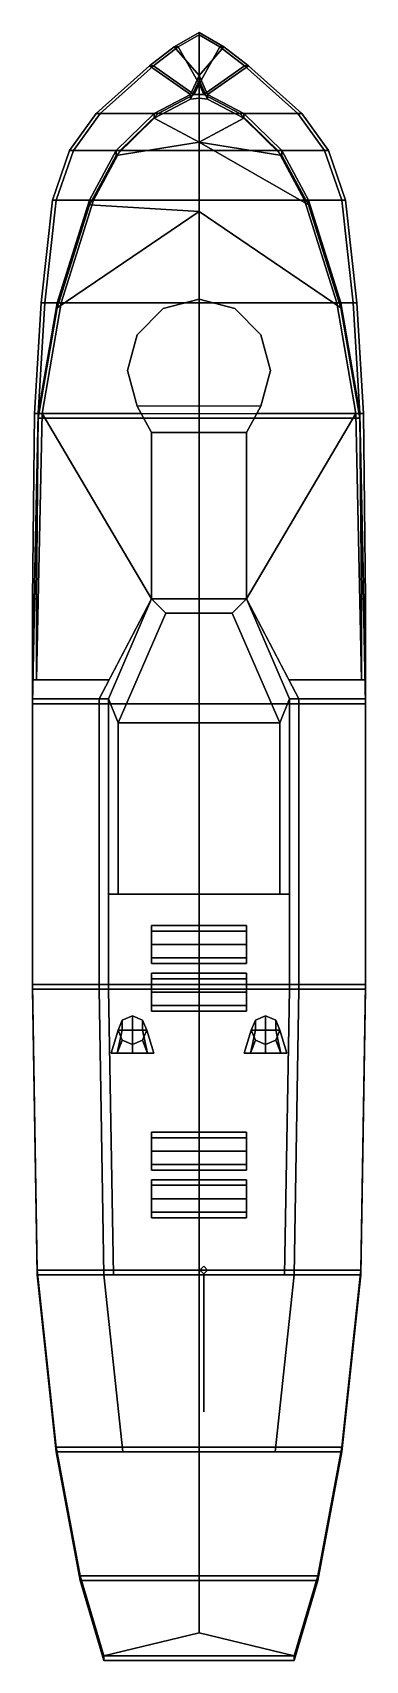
# Model space of a CAD drawing. Extents: x -1.8 to 1.8, y -8.6 to 8.6.
import ezdxf

# ---------------------------------------------------------------- set-up
doc = ezdxf.new("R2010")
doc.units = 0
doc.layers.get('0').update_dxf_attribs({"linetype": 'CONTINUOUS'})

msp = doc.modelspace()

# ---------------------------------------------------------------- linework, layer by layer
for points in [[(0.26, 8.4, 1.5), (0, 8.1, 1), (0, 8.1, 1), (0, 8.55, 1.5)], [(-0.26, 8.4, 1.5), (0, 8.1, 1), (-0.09, 7.9, 1), (-0.52, 8.2, 1.5)], [(-0.26, 8.4, 1.5), (-0.52, 8.2, 1.5), (-0.48, 8.2, 1.5), (-0.22, 8.4, 1.5)], [(-0.48, 8.2, 1.5), (-0.05, 7.9, 1), (0, 8.011, 1), (-0.22, 8.4, 1.5)], [(0, 8.55, 1.5), (0, 8.1, 1), (0, 8.1, 1), (-0.26, 8.4, 1.5)], [(0, 8.55, 1.5), (-0.26, 8.4, 1.5), (-0.22, 8.4, 1.5), (0, 8.527, 1.5)], [(-0.22, 8.4, 1.5), (0, 8.011, 1), (0, 8.011, 1), (0, 8.527, 1.5)], [(0.26, 8.4, 1.5), (0, 8.55, 1.5), (0, 8.527, 1.5), (0.22, 8.4, 1.5)], [(0, 8.527, 1.5), (0, 8.011, 1), (0, 8.011, 1), (0.22, 8.4, 1.5)], [(0.52, 8.2, 1.5), (0.09, 7.9, 1), (0, 8.1, 1), (0.26, 8.4, 1.5)], [(0.22, 8.4, 1.5), (0, 8.011, 1), (0.05, 7.9, 1), (0.48, 8.2, 1.5)], [(0.52, 8.2, 1.5), (0.26, 8.4, 1.5), (0.22, 8.4, 1.5), (0.48, 8.2, 1.5)], [(-0.52, 8.2, 1.5), (-0.09, 7.9, 1), (-0.47, 7.7, 1), (-1.08, 7.7, 1.5)], [(-0.52, 8.2, 1.5), (-1.08, 7.7, 1.5), (-1.04, 7.7, 1.5), (-0.48, 8.2, 1.5)], [(-1.04, 7.7, 1.5), (-0.43, 7.7, 1), (-0.05, 7.9, 1), (-0.48, 8.2, 1.5)], [(0, 8.1, 0.7), (0, 8.05), (-0.09, 7.85), (-0.09, 7.9, 0.7)], [(0, 8.1, 1), (0, 8.1, 0.7), (-0.09, 7.9, 0.7), (-0.09, 7.9, 1)], [(0, 8.05), (0, 7.86, -0.46), (0, 7.86, -0.46), (-0.09, 7.85)], [(0.09, 7.9, 0.7), (0.09, 7.85), (0, 8.05), (0, 8.1, 0.7)], [(0.09, 7.9, 1), (0.09, 7.9, 0.7), (0, 8.1, 0.7), (0, 8.1, 1)], [(0.09, 7.85), (0, 7.86, -0.46), (0, 7.86, -0.46), (0, 8.05)], [(0.48, 8.2, 1.5), (0.05, 7.9, 1), (0.43, 7.7, 1), (1.04, 7.7, 1.5)], [(1.08, 7.7, 1.5), (0.47, 7.7, 1), (0.09, 7.9, 1), (0.52, 8.2, 1.5)], [(1.08, 7.7, 1.5), (0.52, 8.2, 1.5), (0.48, 8.2, 1.5), (1.04, 7.7, 1.5)], [(-0.09, 7.9, 0.7), (-0.09, 7.85), (-0.47, 7.65), (-0.47, 7.7, 0.7)], [(-0.09, 7.9, 1), (-0.09, 7.9, 0.7), (-0.47, 7.7, 0.7), (-0.47, 7.7, 1)], [(-0.05, 7.9, 1), (-0.43, 7.7, 1), (0.43, 7.7, 1), (0.05, 7.9, 1)], [(0, 8.011, 1), (-0.05, 7.9, 1), (0.05, 7.9, 1), (0, 8.011, 1)], [(0.47, 7.7, 0.7), (0.47, 7.65), (0.09, 7.85), (0.09, 7.9, 0.7)], [(0.47, 7.7, 1), (0.47, 7.7, 0.7), (0.09, 7.9, 0.7), (0.09, 7.9, 1)], [(-1.08, 7.7, 1.5), (-0.47, 7.7, 1), (-0.87, 7.31, 1), (-1.36, 7.31, 1.5)], [(-1.08, 7.7, 1.5), (-1.36, 7.31, 1.5), (-1.32, 7.31, 1.5), (-1.04, 7.7, 1.5)], [(-1.32, 7.31, 1.5), (-0.83, 7.31, 1), (-0.43, 7.7, 1), (-1.04, 7.7, 1.5)], [(-0.47, 7.7, 0.7), (-0.47, 7.65), (-0.87, 7.26), (-0.87, 7.31, 0.7)], [(-0.47, 7.7, 1), (-0.47, 7.7, 0.7), (-0.87, 7.31, 0.7), (-0.87, 7.31, 1)], [(-0.43, 7.7, 1), (-0.83, 7.31, 1), (0.83, 7.31, 1), (0.43, 7.7, 1)], [(-0.09, 7.85), (0, 7.86, -0.46), (0, 7.4, -0.89), (-0.47, 7.65)], [(0.47, 7.65), (0, 7.4, -0.89), (0, 7.86, -0.46), (0.09, 7.85)], [(1.04, 7.7, 1.5), (0.43, 7.7, 1), (0.83, 7.31, 1), (1.32, 7.31, 1.5)], [(0.87, 7.31, 0.7), (0.87, 7.26), (0.47, 7.65), (0.47, 7.7, 0.7)], [(0.87, 7.31, 1), (0.87, 7.31, 0.7), (0.47, 7.7, 0.7), (0.47, 7.7, 1)], [(1.36, 7.31, 1.5), (0.87, 7.31, 1), (0.47, 7.7, 1), (1.08, 7.7, 1.5)], [(1.36, 7.31, 1.5), (1.08, 7.7, 1.5), (1.04, 7.7, 1.5), (1.32, 7.31, 1.5)], [(-0.47, 7.65), (0, 7.4, -0.89), (0, 7.4, -0.89), (-0.87, 7.26)], [(0.87, 7.26), (0, 7.4, -0.89), (0, 7.4, -0.89), (0.47, 7.65)], [(-0.87, 7.26), (0, 7.4, -0.89), (0, 6.67, -1.15), (-1.15, 6.74)], [(1.49, 5.66), (0, 6.67, -1.15), (0, 7.4, -0.89), (1.15, 6.74)], [(1.15, 6.74), (0, 7.4, -0.89), (0, 7.4, -0.89), (0.87, 7.26)], [(-1.36, 7.31, 1.5), (-0.87, 7.31, 1), (-1.15, 6.79, 1), (-1.54, 6.79, 1.5)], [(-1.36, 7.31, 1.5), (-1.54, 6.79, 1.5), (-1.5, 6.79, 1.5), (-1.32, 7.31, 1.5)], [(-1.5, 6.79, 1.5), (-1.11, 6.79, 1), (-0.83, 7.31, 1), (-1.32, 7.31, 1.5)], [(-0.87, 7.31, 0.7), (-0.87, 7.26), (-1.15, 6.74), (-1.15, 6.79, 0.7)], [(-0.87, 7.31, 1), (-0.87, 7.31, 0.7), (-1.15, 6.79, 0.7), (-1.15, 6.79, 1)], [(-0.83, 7.31, 1), (-1.11, 6.79, 1), (1.11, 6.79, 1), (0.83, 7.31, 1)], [(1.32, 7.31, 1.5), (0.83, 7.31, 1), (1.11, 6.79, 1), (1.5, 6.79, 1.5)], [(1.15, 6.79, 0.7), (1.15, 6.74), (0.87, 7.26), (0.87, 7.31, 0.7)], [(1.15, 6.79, 1), (1.15, 6.79, 0.7), (0.87, 7.31, 0.7), (0.87, 7.31, 1)], [(1.54, 6.79, 1.5), (1.15, 6.79, 1), (0.87, 7.31, 1), (1.36, 7.31, 1.5)], [(1.54, 6.79, 1.5), (1.36, 7.31, 1.5), (1.32, 7.31, 1.5), (1.5, 6.79, 1.5)], [(-1.49, 5.66), (0, 6.67, -1.15), (0, 4.5, -1.15), (-1.69, 4.5)], [(-1.54, 6.79, 1.5), (-1.15, 6.79, 1), (-1.49, 5.71, 1), (-1.66, 5.71, 1.5)], [(-1.54, 6.79, 1.5), (-1.66, 5.71, 1.5), (-1.62, 5.71, 1.5), (-1.5, 6.79, 1.5)], [(-1.62, 5.71, 1.5), (-1.45, 5.71, 1), (-1.11, 6.79, 1), (-1.5, 6.79, 1.5)], [(-1.15, 6.79, 0.7), (-1.15, 6.74), (-1.49, 5.66), (-1.49, 5.71, 0.7)], [(-1.15, 6.79, 1), (-1.15, 6.79, 0.7), (-1.49, 5.71, 0.7), (-1.49, 5.71, 1)], [(-1.15, 6.74), (0, 6.67, -1.15), (0, 6.67, -1.15), (-1.49, 5.66)], [(-1.11, 6.79, 1), (-1.45, 5.71, 1), (1.45, 5.71, 1), (1.11, 6.79, 1)], [(1.69, 4.5), (0, 4.5, -1.15), (0, 6.67, -1.15), (1.49, 5.66)], [(1.5, 6.79, 1.5), (1.11, 6.79, 1), (1.45, 5.71, 1), (1.62, 5.71, 1.5)], [(1.49, 5.71, 0.7), (1.49, 5.66), (1.15, 6.74), (1.15, 6.79, 0.7)], [(1.49, 5.71, 1), (1.49, 5.71, 0.7), (1.15, 6.79, 0.7), (1.15, 6.79, 1)], [(1.66, 5.71, 1.5), (1.49, 5.71, 1), (1.15, 6.79, 1), (1.54, 6.79, 1.5)], [(1.66, 5.71, 1.5), (1.54, 6.79, 1.5), (1.5, 6.79, 1.5), (1.62, 5.71, 1.5)], [(-1.66, 5.71, 1.5), (-1.49, 5.71, 1), (-1.69, 4.55, 1), (-1.73, 4.55, 1.5)], [(-1.66, 5.71, 1.5), (-1.73, 4.55, 1.5), (-1.69, 4.55, 1.5), (-1.62, 5.71, 1.5)], [(-1.49, 5.71, 0.7), (-1.49, 5.66), (-1.69, 4.5), (-1.69, 4.55, 0.7)], [(-1.49, 5.71, 1), (-1.49, 5.71, 0.7), (-1.69, 4.55, 0.7), (-1.69, 4.55, 1)], [(-1.69, 4.55, 1.5), (-1.65, 4.55, 1), (-1.45, 5.71, 1), (-1.62, 5.71, 1.5)], [(-1.45, 5.71, 1), (-1.65, 4.55, 1), (1.65, 4.55, 1), (1.45, 5.71, 1)], [(-0.375, 5.65, 1), (-0.65, 5.375, 1), (-0.65, 5.375, 1.3), (-0.375, 5.65, 1.3)], [(0, 5.75, 1), (-0.375, 5.65, 1), (-0.375, 5.65, 1.3), (0, 5.75, 1.3)], [(0.375, 5.65, 1), (0, 5.75, 1), (0, 5.75, 1.3), (0.375, 5.65, 1.3)], [(0.65, 5.375, 1), (0.375, 5.65, 1), (0.375, 5.65, 1.3), (0.65, 5.375, 1.3)], [(1.62, 5.71, 1.5), (1.45, 5.71, 1), (1.65, 4.55, 1), (1.69, 4.55, 1.5)], [(1.69, 4.55, 0.7), (1.69, 4.5), (1.49, 5.66), (1.49, 5.71, 0.7)], [(1.69, 4.55, 1), (1.69, 4.55, 0.7), (1.49, 5.71, 0.7), (1.49, 5.71, 1)], [(1.73, 4.55, 1.5), (1.69, 4.55, 1), (1.49, 5.71, 1), (1.66, 5.71, 1.5)], [(1.73, 4.55, 1.5), (1.66, 5.71, 1.5), (1.62, 5.71, 1.5), (1.69, 4.55, 1.5)], [(-0.65, 5.375, 1), (-0.75, 5, 1), (-0.75, 5, 1.3), (-0.65, 5.375, 1.3)], [(0.75, 5, 1), (0.65, 5.375, 1), (0.65, 5.375, 1.3), (0.75, 5, 1.3)], [(-0.75, 5, 1), (-0.65, 4.625, 1), (-0.65, 4.625, 1.3), (-0.75, 5, 1.3)], [(0.65, 4.625, 1), (0.75, 5, 1), (0.75, 5, 1.3), (0.65, 4.625, 1.3)], [(-0.65, 4.625, 1), (-0.5, 4.35, 1), (-0.5, 4.35, 1.3), (-0.65, 4.625, 1.3)], [(-0.65, 4.625, 1.3), (-0.5, 4.35, 1.3), (0.5, 4.35, 1.3), (0.65, 4.625, 1.3)], [(0.5, 4.35, 1), (0.65, 4.625, 1), (0.65, 4.625, 1.3), (0.5, 4.35, 1.3)], [(-1.69, 4.55, 0.7), (-1.69, 4.5), (-1.75, 1.5), (-1.75, 1.55, 0.7)], [(-1.69, 4.55, 1), (-1.69, 4.55, 0.7), (-1.75, 1.55, 0.7), (-1.75, 1.75, 1)], [(-1.73, 4.55, 1.5), (-1.69, 4.55, 1), (-1.75, 1.75, 1), (-1.75, 2.6, 1.5)], [(-1.73, 4.55, 1.5), (-1.75, 2.6, 1.5), (-1.71, 2.6, 1.5), (-1.69, 4.55, 1.5)], [(-1.69, 4.5), (0, 4.5, -1.15), (0, 1.5, -1.15), (-1.75, 1.5)], [(-1.71, 2.6, 1.5), (-1.71, 1.75, 1), (-1.65, 4.55, 1), (-1.69, 4.55, 1.5)], [(-1.65, 4.55, 1), (-1.71, 1.75, 1), (-0.945, 1.75, 1), (-0.5, 2.6, 1)], [(-1.65, 4.55, 1), (-0.5, 2.6, 1), (-0.5, 4.35, 1), (-0.609, 4.55, 1)], [(1.75, 1.5), (0, 1.5, -1.15), (0, 4.5, -1.15), (1.69, 4.5)], [(0.5, 2.6, 1), (0.945, 1.75, 1), (1.71, 1.75, 1), (1.65, 4.55, 1)], [(0.609, 4.55, 1), (0.5, 4.35, 1), (0.5, 2.6, 1), (1.65, 4.55, 1)], [(1.69, 4.55, 1.5), (1.65, 4.55, 1), (1.71, 1.75, 1), (1.71, 2.6, 1.5)], [(1.75, 1.55, 0.7), (1.75, 1.5), (1.69, 4.5), (1.69, 4.55, 0.7)], [(1.75, 1.75, 1), (1.75, 1.55, 0.7), (1.69, 4.55, 0.7), (1.69, 4.55, 1)], [(1.75, 2.6, 1.5), (1.75, 1.75, 1), (1.69, 4.55, 1), (1.73, 4.55, 1.5)], [(1.75, 2.6, 1.5), (1.73, 4.55, 1.5), (1.69, 4.55, 1.5), (1.71, 2.6, 1.5)], [(-0.5, 4.35, 1), (-0.5, 2.6, 1), (-0.5, 2.6, 1.3), (-0.5, 4.35, 1.3)], [(-0.5, 4.35, 1.3), (-0.5, 2.6, 1.3), (0.5, 2.6, 1.3), (0.5, 4.35, 1.3)], [(0.5, 2.6, 1), (0.5, 4.35, 1), (0.5, 4.35, 1.3), (0.5, 2.6, 1.3)], [(-1.75, 2.6, 1.5), (-1.75, 1.75, 1), (-1.71, 1.75, 1), (-1.71, 2.6, 1.5)], [(-1.05, 1.55, 1), (-0.95, 1.55, 1.5), (-0.5, 2.6, 1.5), (-0.5, 2.6, 1)], [(-0.95, 1.55, 1.5), (-0.85, 1.3, 2.5), (-0.35, 2.45, 2.4), (-0.5, 2.6, 1.5)], [(-0.5, 2.6, 1.3), (-0.5, 2.6, 1.5), (0.5, 2.6, 1.5), (0.5, 2.6, 1.3)], [(-0.5, 2.6, 1.5), (-0.35, 2.45, 2.4), (0.35, 2.45, 2.4), (0.5, 2.6, 1.5)], [(0.5, 2.6, 1.5), (0.35, 2.45, 2.4), (0.85, 1.3, 2.5), (0.95, 1.55, 1.5)], [(0.5, 2.6, 1), (0.5, 2.6, 1.5), (0.95, 1.55, 1.5), (1.05, 1.55, 1)], [(1.75, 1.75, 1), (1.75, 2.6, 1.5), (1.71, 2.6, 1.5), (1.71, 1.75, 1)], [(-0.35, 2.45, 2.4), (-0.85, 1.3, 2.5), (0.85, 1.3, 2.5), (0.35, 2.45, 2.4)], [(-1.75, 1.75, 1), (-1.75, 1.55, 0.7), (-1.05, 1.55, 0.7), (-0.945, 1.75, 1)], [(-0.945, 1.75, 1), (-1.05, 1.55, 0.7), (-1.05, 1.55, 1), (-0.945, 1.75, 1)], [(1.05, 1.55, 1), (1.05, 1.55, 0.7), (0.945, 1.75, 1)], [(0.945, 1.75, 1), (1.05, 1.55, 0.7), (1.75, 1.55, 0.7), (1.75, 1.75, 1)], [(-1.75, 1.55, 0.7), (-1.75, 1.5), (-1.75, -1.45), (-1.75, -1.5, 0.7)], [(-1.75, 1.55, 0.7), (-1.75, -1.5, 0.7), (-1.05, -1.5, 0.7), (-1.05, 1.55, 0.7)], [(-1.05, 1.55, 0.7), (-1.05, -1.5, 0.7), (-1.05, -1.5, 1), (-1.05, 1.55, 1)], [(-1.05, 1.55, 1), (-1.05, -1.5, 1), (-0.95, -1.5, 1.5), (-0.95, 1.55, 1.5)], [(-0.95, 1.55, 1.5), (-0.95, -0.5, 1.5), (-0.85, -0.5, 2.5), (-0.85, 1.3, 2.5)], [(0.85, -0.5, 2.5), (0.95, -0.5, 1.5), (0.95, 1.55, 1.5), (0.85, 1.3, 2.5)], [(0.95, -1.5, 1.5), (1.05, -1.5, 1), (1.05, 1.55, 1), (0.95, 1.55, 1.5)], [(1.05, -1.5, 1), (1.05, -1.5, 0.7), (1.05, 1.55, 0.7), (1.05, 1.55, 1)], [(1.05, 1.55, 0.7), (1.05, -1.5, 0.7), (1.75, -1.5, 0.7), (1.75, 1.55, 0.7)], [(1.75, -1.5, 0.7), (1.75, -1.45), (1.75, 1.5), (1.75, 1.55, 0.7)], [(-1.75, 1.5), (0, 1.5, -1.15), (0, -1.45, -1.15), (-1.75, -1.45)], [(1.75, -1.45), (0, -1.45, -1.15), (0, 1.5, -1.15), (1.75, 1.5)], [(-0.85, 1.3, 2.5), (-0.85, -0.5, 2.5), (0.85, -0.5, 2.5), (0.85, 1.3, 2.5)], [(-0.85, -0.5, 2.5), (-0.95, -0.5, 1.5), (0.95, -0.5, 1.5), (0.85, -0.5, 2.5)], [(-0.95, -0.5, 1.5), (-0.95, -1.5, 1.5), (0.95, -1.5, 1.5), (0.95, -0.5, 1.5)], [(0.5, -0.889, 1.841), (0.5, -0.83, 1.7), (-0.5, -0.83, 1.7), (-0.5, -0.889, 1.841)], [(0.5, -0.83, 1.7), (0.5, -0.889, 1.559), (-0.5, -0.889, 1.559), (-0.5, -0.83, 1.7)], [(-0.5, -0.83, 1.7), (-0.5, -1.171, 1.559), (-0.5, -1.23, 1.7), (-0.5, -0.889, 1.841)], [(-0.5, -0.889, 1.559), (-0.5, -1.03, 1.5), (-0.5, -1.171, 1.559), (-0.5, -0.83, 1.7)], [(0.5, -1.23, 1.7), (0.5, -0.889, 1.559), (0.5, -0.83, 1.7), (0.5, -1.171, 1.841)], [(0.5, -1.171, 1.841), (0.5, -0.83, 1.7), (0.5, -0.889, 1.841), (0.5, -1.03, 1.9)], [(0.5, -1.03, 1.9), (0.5, -0.889, 1.841), (-0.5, -0.889, 1.841), (-0.5, -1.03, 1.9)], [(0.5, -0.889, 1.559), (0.5, -1.03, 1.5), (-0.5, -1.03, 1.5), (-0.5, -0.889, 1.559)], [(-0.5, -0.889, 1.841), (-0.5, -1.23, 1.7), (-0.5, -1.171, 1.841), (-0.5, -1.03, 1.9)], [(0.5, -1.171, 1.559), (0.5, -1.03, 1.5), (0.5, -0.889, 1.559), (0.5, -1.23, 1.7)], [(0.5, -1.171, 1.841), (0.5, -1.03, 1.9), (-0.5, -1.03, 1.9), (-0.5, -1.171, 1.841)], [(0.5, -1.03, 1.5), (0.5, -1.171, 1.559), (-0.5, -1.171, 1.559), (-0.5, -1.03, 1.5)], [(0.5, -1.23, 1.7), (0.5, -1.171, 1.841), (-0.5, -1.171, 1.841), (-0.5, -1.23, 1.7)], [(0.5, -1.171, 1.559), (0.5, -1.23, 1.7), (-0.5, -1.23, 1.7), (-0.5, -1.171, 1.559)], [(0.5, -1.389, 1.841), (0.5, -1.33, 1.7), (-0.5, -1.33, 1.7), (-0.5, -1.389, 1.841)], [(0.5, -1.33, 1.7), (0.5, -1.389, 1.559), (-0.5, -1.389, 1.559), (-0.5, -1.33, 1.7)], [(-0.5, -1.389, 1.559), (-0.5, -1.53, 1.5), (-0.5, -1.671, 1.559), (-0.5, -1.33, 1.7)], [(-0.5, -1.33, 1.7), (-0.5, -1.671, 1.559), (-0.5, -1.73, 1.7), (-0.5, -1.389, 1.841)], [(0.5, -1.671, 1.841), (0.5, -1.33, 1.7), (0.5, -1.389, 1.841), (0.5, -1.53, 1.9)], [(0.5, -1.73, 1.7), (0.5, -1.389, 1.559), (0.5, -1.33, 1.7), (0.5, -1.671, 1.841)], [(-1.75, -1.5, 0.7), (-1.75, -1.45), (-1.7, -4.45), (-1.7, -4.5, 0.7)], [(-1.75, -1.45), (0, -1.45, -1.15), (0, -4.45, -1.15), (-1.7, -4.45)], [(-1.75, -1.5, 0.7), (-1.7, -4.5, 0.7), (-1, -4.5, 0.7), (-1.05, -1.5, 0.7)], [(-1.05, -1.5, 0.7), (-1, -4.5, 0.7), (-1, -4.5, 1), (-1.05, -1.5, 1)], [(-1.05, -1.5, 1), (-1, -4.5, 1), (-0.9, -4.5, 1.5), (-0.95, -1.5, 1.5)], [(-0.95, -1.5, 1.5), (-0.9, -4.5, 1.5), (0.9, -4.5, 1.5), (0.95, -1.5, 1.5)], [(0.5, -1.53, 1.9), (0.5, -1.389, 1.841), (-0.5, -1.389, 1.841), (-0.5, -1.53, 1.9)], [(0.5, -1.389, 1.559), (0.5, -1.53, 1.5), (-0.5, -1.53, 1.5), (-0.5, -1.389, 1.559)], [(-0.5, -1.389, 1.841), (-0.5, -1.73, 1.7), (-0.5, -1.671, 1.841), (-0.5, -1.53, 1.9)], [(0.5, -1.671, 1.841), (0.5, -1.53, 1.9), (-0.5, -1.53, 1.9), (-0.5, -1.671, 1.841)], [(0.5, -1.53, 1.5), (0.5, -1.671, 1.559), (-0.5, -1.671, 1.559), (-0.5, -1.53, 1.5)], [(1.7, -4.45), (0, -4.45, -1.15), (0, -1.45, -1.15), (1.75, -1.45)], [(0.5, -1.671, 1.559), (0.5, -1.53, 1.5), (0.5, -1.389, 1.559), (0.5, -1.73, 1.7)], [(0.9, -4.5, 1.5), (1, -4.5, 1), (1.05, -1.5, 1), (0.95, -1.5, 1.5)], [(1, -4.5, 1), (1, -4.5, 0.7), (1.05, -1.5, 0.7), (1.05, -1.5, 1)], [(1, -4.5, 0.7), (1.7, -4.5, 0.7), (1.75, -1.5, 0.7), (1.05, -1.5, 0.7)], [(1.7, -4.5, 0.7), (1.7, -4.45), (1.75, -1.45), (1.75, -1.5, 0.7)], [(0.5, -1.73, 1.7), (0.5, -1.671, 1.841), (-0.5, -1.671, 1.841), (-0.5, -1.73, 1.7)], [(0.5, -1.671, 1.559), (0.5, -1.73, 1.7), (-0.5, -1.73, 1.7), (-0.5, -1.671, 1.559)], [(-0.806, -1.824, 1.5), (-0.85, -1.93, 1.5), (-0.85, -1.93, 2.15), (-0.806, -1.824, 2.15)], [(-0.806, -1.824, 2.15), (-0.85, -1.93, 2.15), (-0.85, -1.93, 2.15), (-0.806, -1.93, 2.256)], [(-0.7, -1.78, 1.5), (-0.806, -1.824, 1.5), (-0.806, -1.824, 2.15), (-0.7, -1.78, 2.15)], [(-0.7, -1.78, 2.15), (-0.806, -1.824, 2.15), (-0.806, -1.93, 2.256), (-0.7, -1.93, 2.3)], [(-0.594, -1.824, 1.5), (-0.7, -1.78, 1.5), (-0.7, -1.78, 2.15), (-0.594, -1.824, 2.15)], [(-0.594, -1.824, 2.15), (-0.7, -1.78, 2.15), (-0.7, -1.93, 2.3), (-0.594, -1.93, 2.256)], [(-0.55, -1.93, 1.5), (-0.594, -1.824, 1.5), (-0.594, -1.824, 2.15), (-0.55, -1.93, 2.15)], [(-0.55, -1.93, 2.15), (-0.594, -1.824, 2.15), (-0.594, -1.93, 2.256), (-0.55, -1.93, 2.15)], [(0.594, -1.824, 1.5), (0.55, -1.93, 1.5), (0.55, -1.93, 2.15), (0.594, -1.824, 2.15)], [(0.594, -1.824, 2.15), (0.55, -1.93, 2.15), (0.55, -1.93, 2.15), (0.594, -1.93, 2.256)], [(0.7, -1.78, 1.5), (0.594, -1.824, 1.5), (0.594, -1.824, 2.15), (0.7, -1.78, 2.15)], [(0.7, -1.78, 2.15), (0.594, -1.824, 2.15), (0.594, -1.93, 2.256), (0.7, -1.93, 2.3)], [(0.806, -1.824, 1.5), (0.7, -1.78, 1.5), (0.7, -1.78, 2.15), (0.806, -1.824, 2.15)], [(0.806, -1.824, 2.15), (0.7, -1.78, 2.15), (0.7, -1.93, 2.3), (0.806, -1.93, 2.256)], [(0.85, -1.93, 1.5), (0.806, -1.824, 1.5), (0.806, -1.824, 2.15), (0.85, -1.93, 2.15)], [(0.85, -1.93, 2.15), (0.806, -1.824, 2.15), (0.806, -1.93, 2.256), (0.85, -1.93, 2.15)], [(-0.806, -1.93, 2.256), (-0.85, -1.93, 2.15), (-0.925, -2.17, 2.23), (-0.859, -2.17, 2.389)], [(-0.85, -1.93, 2.15), (-0.806, -2.036, 2.044), (-0.859, -2.17, 2.071), (-0.925, -2.17, 2.23)], [(-0.7, -1.93, 2.3), (-0.806, -1.93, 2.256), (-0.859, -2.17, 2.389), (-0.7, -2.17, 2.455)], [(-0.806, -2.036, 2.044), (-0.7, -2.08, 2), (-0.7, -2.17, 2.005), (-0.859, -2.17, 2.071)], [(-0.85, -1.93, 1.5), (-0.806, -2.036, 1.5), (-0.806, -2.036, 2.044), (-0.85, -1.93, 2.15)], [(-0.806, -2.036, 1.5), (-0.7, -2.08, 1.5), (-0.7, -2.08, 2), (-0.806, -2.036, 2.044)], [(-0.594, -1.93, 2.256), (-0.7, -1.93, 2.3), (-0.7, -2.17, 2.455), (-0.541, -2.17, 2.389)], [(-0.7, -2.08, 2), (-0.594, -2.036, 2.044), (-0.541, -2.17, 2.071), (-0.7, -2.17, 2.005)], [(-0.7, -2.08, 1.5), (-0.594, -2.036, 1.5), (-0.594, -2.036, 2.044), (-0.7, -2.08, 2)], [(-0.55, -1.93, 2.15), (-0.594, -1.93, 2.256), (-0.541, -2.17, 2.389), (-0.475, -2.17, 2.23)], [(-0.594, -2.036, 2.044), (-0.55, -1.93, 2.15), (-0.475, -2.17, 2.23), (-0.541, -2.17, 2.071)], [(-0.594, -2.036, 1.5), (-0.55, -1.93, 1.5), (-0.55, -1.93, 2.15), (-0.594, -2.036, 2.044)], [(0.594, -1.93, 2.256), (0.55, -1.93, 2.15), (0.475, -2.17, 2.23), (0.541, -2.17, 2.389)], [(0.55, -1.93, 2.15), (0.594, -2.036, 2.044), (0.541, -2.17, 2.071), (0.475, -2.17, 2.23)], [(0.7, -1.93, 2.3), (0.594, -1.93, 2.256), (0.541, -2.17, 2.389), (0.7, -2.17, 2.455)], [(0.594, -2.036, 2.044), (0.7, -2.08, 2), (0.7, -2.17, 2.005), (0.541, -2.17, 2.071)], [(0.55, -1.93, 1.5), (0.594, -2.036, 1.5), (0.594, -2.036, 2.044), (0.55, -1.93, 2.15)], [(0.594, -2.036, 1.5), (0.7, -2.08, 1.5), (0.7, -2.08, 2), (0.594, -2.036, 2.044)], [(0.806, -1.93, 2.256), (0.7, -1.93, 2.3), (0.7, -2.17, 2.455), (0.859, -2.17, 2.389)], [(0.7, -2.08, 1.5), (0.806, -2.036, 1.5), (0.806, -2.036, 2.044), (0.7, -2.08, 2)], [(0.7, -2.08, 2), (0.806, -2.036, 2.044), (0.859, -2.17, 2.071), (0.7, -2.17, 2.005)], [(0.806, -2.036, 1.5), (0.85, -1.93, 1.5), (0.85, -1.93, 2.15), (0.806, -2.036, 2.044)], [(0.85, -1.93, 2.15), (0.806, -1.93, 2.256), (0.859, -2.17, 2.389), (0.925, -2.17, 2.23)], [(0.806, -2.036, 2.044), (0.85, -1.93, 2.15), (0.925, -2.17, 2.23), (0.859, -2.17, 2.071)], [(-0.7, -2.17, 2.455), (-0.859, -2.17, 2.389), (-0.925, -2.17, 2.23), (-0.541, -2.17, 2.389)], [(-0.541, -2.17, 2.389), (-0.925, -2.17, 2.23), (-0.859, -2.17, 2.071), (-0.475, -2.17, 2.23)], [(-0.475, -2.17, 2.23), (-0.859, -2.17, 2.071), (-0.7, -2.17, 2.005), (-0.541, -2.17, 2.071)], [(0.7, -2.17, 2.455), (0.541, -2.17, 2.389), (0.475, -2.17, 2.23), (0.859, -2.17, 2.389)], [(0.859, -2.17, 2.389), (0.475, -2.17, 2.23), (0.541, -2.17, 2.071), (0.925, -2.17, 2.23)], [(0.925, -2.17, 2.23), (0.541, -2.17, 2.071), (0.7, -2.17, 2.005), (0.859, -2.17, 2.071)], [(0.5, -3.059, 1.841), (0.5, -3, 1.7), (-0.5, -3, 1.7), (-0.5, -3.059, 1.841)], [(0.5, -3, 1.7), (0.5, -3.059, 1.559), (-0.5, -3.059, 1.559), (-0.5, -3, 1.7)], [(-0.5, -3.059, 1.559), (-0.5, -3.2, 1.5), (-0.5, -3.341, 1.559), (-0.5, -3, 1.7)], [(-0.5, -3, 1.7), (-0.5, -3.341, 1.559), (-0.5, -3.4, 1.7), (-0.5, -3.059, 1.841)], [(0.5, -3.2, 1.9), (0.5, -3.059, 1.841), (-0.5, -3.059, 1.841), (-0.5, -3.2, 1.9)], [(0.5, -3.059, 1.559), (0.5, -3.2, 1.5), (-0.5, -3.2, 1.5), (-0.5, -3.059, 1.559)], [(-0.5, -3.059, 1.841), (-0.5, -3.4, 1.7), (-0.5, -3.341, 1.841), (-0.5, -3.2, 1.9)], [(0.5, -3.4, 1.7), (0.5, -3.059, 1.559), (0.5, -3, 1.7), (0.5, -3.341, 1.841)], [(0.5, -3.341, 1.841), (0.5, -3, 1.7), (0.5, -3.059, 1.841), (0.5, -3.2, 1.9)], [(0.5, -3.341, 1.559), (0.5, -3.2, 1.5), (0.5, -3.059, 1.559), (0.5, -3.4, 1.7)], [(0.5, -3.341, 1.841), (0.5, -3.2, 1.9), (-0.5, -3.2, 1.9), (-0.5, -3.341, 1.841)], [(0.5, -3.2, 1.5), (0.5, -3.341, 1.559), (-0.5, -3.341, 1.559), (-0.5, -3.2, 1.5)], [(0.5, -3.4, 1.7), (0.5, -3.341, 1.841), (-0.5, -3.341, 1.841), (-0.5, -3.4, 1.7)], [(0.5, -3.341, 1.559), (0.5, -3.4, 1.7), (-0.5, -3.4, 1.7), (-0.5, -3.341, 1.559)], [(0.5, -3.559, 1.841), (0.5, -3.5, 1.7), (-0.5, -3.5, 1.7), (-0.5, -3.559, 1.841)], [(0.5, -3.5, 1.7), (0.5, -3.559, 1.559), (-0.5, -3.559, 1.559), (-0.5, -3.5, 1.7)], [(-0.5, -3.5, 1.7), (-0.5, -3.841, 1.559), (-0.5, -3.9, 1.7), (-0.5, -3.559, 1.841)], [(-0.5, -3.559, 1.559), (-0.5, -3.7, 1.5), (-0.5, -3.841, 1.559), (-0.5, -3.5, 1.7)], [(0.5, -3.7, 1.9), (0.5, -3.559, 1.841), (-0.5, -3.559, 1.841), (-0.5, -3.7, 1.9)], [(0.5, -3.559, 1.559), (0.5, -3.7, 1.5), (-0.5, -3.7, 1.5), (-0.5, -3.559, 1.559)], [(-0.5, -3.559, 1.841), (-0.5, -3.9, 1.7), (-0.5, -3.841, 1.841), (-0.5, -3.7, 1.9)], [(0.5, -3.9, 1.7), (0.5, -3.559, 1.559), (0.5, -3.5, 1.7), (0.5, -3.841, 1.841)], [(0.5, -3.841, 1.841), (0.5, -3.5, 1.7), (0.5, -3.559, 1.841), (0.5, -3.7, 1.9)], [(0.5, -3.841, 1.559), (0.5, -3.7, 1.5), (0.5, -3.559, 1.559), (0.5, -3.9, 1.7)], [(0.5, -3.841, 1.841), (0.5, -3.7, 1.9), (-0.5, -3.7, 1.9), (-0.5, -3.841, 1.841)], [(0.5, -3.7, 1.5), (0.5, -3.841, 1.559), (-0.5, -3.841, 1.559), (-0.5, -3.7, 1.5)], [(0.5, -3.9, 1.7), (0.5, -3.841, 1.841), (-0.5, -3.841, 1.841), (-0.5, -3.9, 1.7)], [(0.5, -3.841, 1.559), (0.5, -3.9, 1.7), (-0.5, -3.9, 1.7), (-0.5, -3.841, 1.559)], [(0.05, -4.41, 1.5), (0.01, -4.45, 1.5), (0.01, -4.45, 4.5), (0.05, -4.41, 4.5)], [(0.05, -4.41, 4.5), (0.01, -4.45, 4.5), (0.05, -4.49, 4.5), (0.09, -4.45, 4.5)], [(0.09, -4.45, 1.5), (0.05, -4.41, 1.5), (0.05, -4.41, 4.5), (0.09, -4.45, 4.5)], [(-1.7, -4.5, 0.7), (-1.7, -4.45), (-1.5, -6.31), (-1.5, -6.36, 0.7)], [(-1.7, -4.45), (0, -4.45, -1.15), (0, -6.31, -1.15), (-1.5, -6.31)], [(-1.7, -4.5, 0.7), (-1.5, -6.36, 0.7), (-0.8, -6.36, 0.7), (-1, -4.5, 0.7)], [(-1, -4.5, 1), (-1, -4.5, 0.7), (-0.8, -6.36, 0.7), (-0.8, -6.36, 1)], [(0.8, -6.36, 1), (1, -4.5, 1), (-1, -4.5, 1), (-0.8, -6.36, 1)], [(-0.9, -4.5, 1.5), (-1, -4.5, 1), (1, -4.5, 1), (0.9, -4.5, 1.5)], [(1.5, -6.31), (0, -6.31, -1.15), (0, -4.45, -1.15), (1.7, -4.45)], [(0.01, -4.45, 1.5), (0.05, -4.49, 1.5), (0.05, -4.49, 4.5), (0.01, -4.45, 4.5)], [(0.05, -4.49, 1.5), (0.09, -4.45, 1.5), (0.09, -4.45, 4.5), (0.05, -4.49, 4.5)], [(0.05, -4.49, 3.4), (0.05, -5.94, 3.4), (0.05, -5.94, 4.4), (0.05, -4.49, 4.4)], [(0.05, -4.49, 4.4), (0.05, -5.94, 4.4), (0.05, -5.94, 3.4), (0.05, -4.49, 3.4)], [(0.8, -6.36, 0.7), (1, -4.5, 0.7), (1, -4.5, 1), (0.8, -6.36, 1)], [(1.5, -6.36, 0.7), (1.7, -4.5, 0.7), (1, -4.5, 0.7), (0.8, -6.36, 0.7)], [(1.5, -6.36, 0.7), (1.5, -6.31), (1.7, -4.45), (1.7, -4.5, 0.7)], [(-1.5, -6.36, 0.7), (-1.5, -6.31), (-1.25, -7.66), (-1.25, -7.71, 0.7)], [(-1.5, -6.31), (0, -6.31, -1.15), (0, -7.66, -1.15), (-1.25, -7.66)], [(1.25, -7.66), (0, -7.66, -1.15), (0, -6.31, -1.15), (1.5, -6.31)], [(1.25, -7.71, 0.7), (1.25, -7.66), (1.5, -6.31), (1.5, -6.36, 0.7)], [(-1.5, -6.36, 0.7), (-1.25, -7.71, 0.7), (1.25, -7.71, 0.7), (1.5, -6.36, 0.7)], [(-0.8, -6.36, 1), (-0.8, -6.36, 0.7), (0.8, -6.36, 0.7), (0.8, -6.36, 1)], [(-1.25, -7.71, 0.7), (-1.25, -7.66), (-1, -8.5), (-1, -8.55, 0.7)], [(-1.25, -7.66), (0, -7.66, -1.15), (0, -8.26, -0.73), (-1, -8.5)], [(1, -8.5), (0, -8.26, -0.73), (0, -7.66, -1.15), (1.25, -7.66)], [(1, -8.55, 0.7), (1, -8.5), (1.25, -7.66), (1.25, -7.71, 0.7)], [(-1.25, -7.71, 0.7), (-1, -8.55, 0.7), (1, -8.55, 0.7), (1.25, -7.71, 0.7)], [(1, -8.5), (-1, -8.5), (0, -8.26, -0.73), (1, -8.5)], [(-1, -8.55, 0.7), (-1, -8.5), (1, -8.5), (1, -8.55, 0.7)]]:
    msp.add_3dface(points)

doc.saveas('drawing.dxf')
